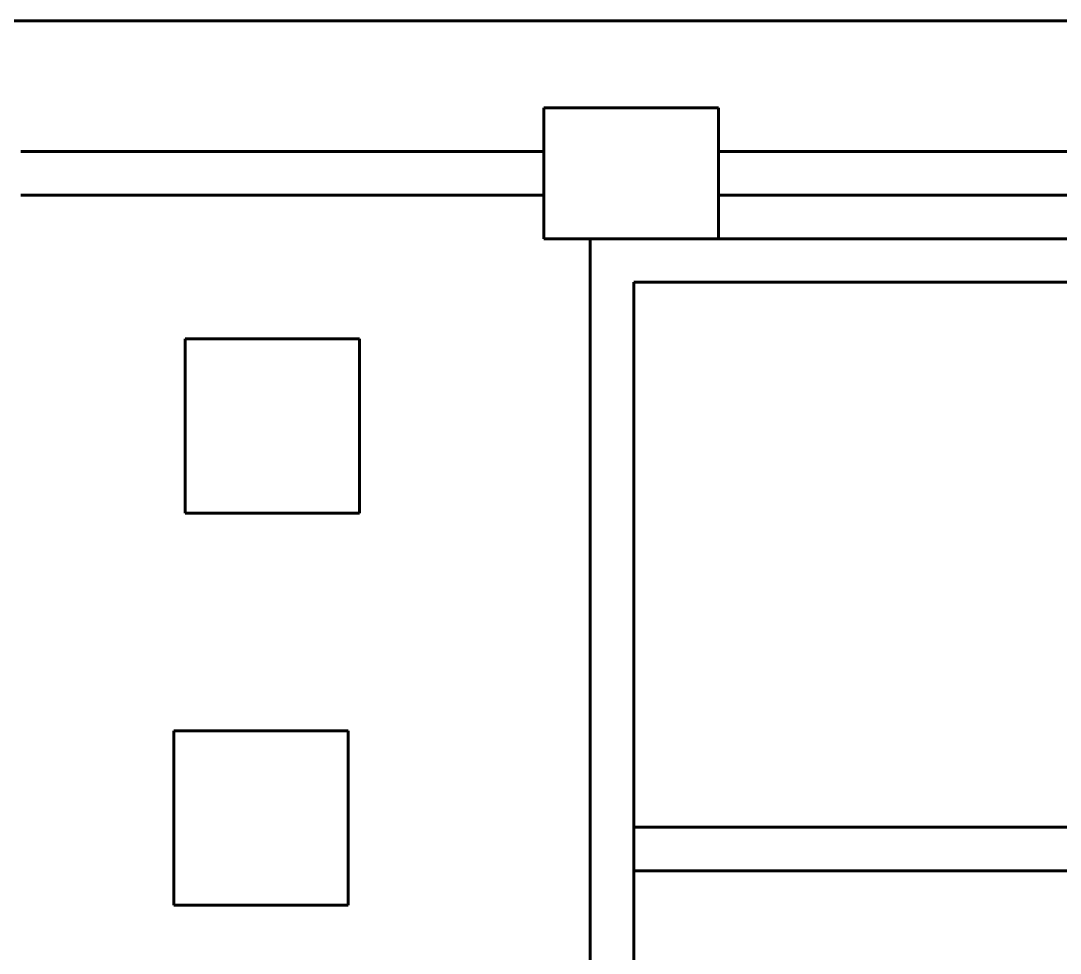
# Model space of a CAD drawing. Extents: x 0 to 297, y 0 to 292.
# Drawn here: x 132.64 to 144.56, y 103.82 to 114.52 of the extents above; entities that cross this region are included whole.
import ezdxf

# ---------------------------------------------------------------- set-up
doc = ezdxf.new("R2010")
doc.units = 0
doc.header["$MEASUREMENT"] = 0
doc.linetypes.add('K5LT_BASIC', pattern=[0])
doc.layers.add('Системный слой', color=7, linetype='Continuous')

# ---------------------------------------------------------------- blocks, each defined once
blk = doc.blocks.new('*U')
at = {"layer": 'Системный слой', "linetype": 'K5LT_BASIC', "lineweight": 60}
for p, q in [((140.642, 113.519), (138.642, 113.519)), ((138.642, 113.519), (138.642, 112.019)), ((140.642, 112.019), (140.642, 113.519)), ((138.642, 112.019), (140.642, 112.019)), ((136.528, 110.871), (134.528, 110.871)), ((134.528, 110.871), (134.528, 108.871)), ((136.528, 108.871), (136.528, 110.871)), ((134.528, 108.871), (136.528, 108.871)), ((136.396, 106.373), (134.396, 106.373)), ((134.396, 106.373), (134.396, 104.373)), ((136.396, 104.373), (136.396, 106.373)), ((134.396, 104.373), (136.396, 104.373))]:
    blk.add_line(p, q, dxfattribs=at)

msp = doc.modelspace()

# ---------------------------------------------------------------- linework, layer by layer
at = {"layer": 'Системный слой', "linetype": 'K5LT_BASIC', "lineweight": 60}
for p, q in [((196.642, 114.519), (114.642, 114.519)), ((138.642, 113.519), (138.642, 112.019)), ((140.642, 113.519), (138.642, 113.519)), ((138.642, 112.019), (138.642, 113.519)), ((138.642, 113.519), (138.642, 112.019)), ((138.642, 113.519), (140.642, 113.519)), ((140.642, 113.519), (140.642, 112.019)), ((140.642, 113.519), (140.642, 112.019)), ((140.642, 113.519), (140.642, 112.019)), ((138.641, 113.019), (132.642, 113.019)), ((146.641, 113.019), (140.642, 113.019)), ((138.642, 112.519), (132.642, 112.519)), ((146.642, 112.519), (140.642, 112.519)), ((138.642, 112.019), (140.642, 112.019)), ((138.642, 112.019), (140.642, 112.019)), ((140.642, 112.019), (138.642, 112.019)), ((138.642, 112.019), (140.642, 112.019)), ((139.892, 112.019), (139.142, 112.019)), ((139.892, 112.019), (139.142, 112.019)), ((154.171, 112.019), (139.171, 112.019)), ((139.171, 112.019), (139.171, 98.019)), ((140.142, 112.019), (140.642, 112.019)), ((146.671, 111.519), (139.671, 111.519)), ((139.671, 111.519), (139.671, 99.516)), ((146.671, 105.269), (139.671, 105.269)), ((146.671, 104.769), (139.671, 104.769))]:
    msp.add_line(p, q, dxfattribs=at)

# ---------------------------------------------------------------- block references
at = {"layer": 'Системный слой'}
msp.add_blockref('*U', (0, 0), dxfattribs=at)
msp.add_blockref('*U', (0, 0), dxfattribs=at)
msp.add_blockref('*U', (0, 0), dxfattribs=at)
msp.add_blockref('*U', (0, 0), dxfattribs=at)
msp.add_blockref('*U', (0, 0), dxfattribs=at)
msp.add_blockref('*U', (0, 0), dxfattribs=at)
msp.add_blockref('*U', (0, 0), dxfattribs=at)
msp.add_blockref('*U', (0, 0), dxfattribs=at)
msp.add_blockref('*U', (0, 0), dxfattribs=at)
msp.add_blockref('*U', (0, 0), dxfattribs=at)
msp.add_blockref('*U', (0, 0), dxfattribs=at)
msp.add_blockref('*U', (0, 0), dxfattribs=at)
msp.add_blockref('*U', (0, 0), dxfattribs=at)
msp.add_blockref('*U', (0, 0), dxfattribs=at)
msp.add_blockref('*U', (0, 0), dxfattribs=at)
msp.add_blockref('*U', (0, 0), dxfattribs=at)
msp.add_blockref('*U', (0, 0), dxfattribs=at)
msp.add_blockref('*U', (0, 0), dxfattribs=at)
msp.add_blockref('*U', (0, 0), dxfattribs=at)
msp.add_blockref('*U', (0, 0), dxfattribs=at)
msp.add_blockref('*U', (0, 0), dxfattribs=at)
msp.add_blockref('*U', (0, 0), dxfattribs=at)
msp.add_blockref('*U', (0, 0), dxfattribs=at)
msp.add_blockref('*U', (0, 0), dxfattribs=at)
msp.add_blockref('*U', (0, 0), dxfattribs=at)
msp.add_blockref('*U', (0, 0), dxfattribs=at)
msp.add_blockref('*U', (0, 0), dxfattribs=at)
msp.add_blockref('*U', (0, 0), dxfattribs=at)
msp.add_blockref('*U', (0, 0), dxfattribs=at)
msp.add_blockref('*U', (0, 0), dxfattribs=at)
msp.add_blockref('*U', (0, 0), dxfattribs=at)
msp.add_blockref('*U', (0, 0), dxfattribs=at)
msp.add_blockref('*U', (0, 0), dxfattribs=at)
msp.add_blockref('*U', (0, 0), dxfattribs=at)
msp.add_blockref('*U', (0, 0), dxfattribs=at)
msp.add_blockref('*U', (0, 0), dxfattribs=at)
msp.add_blockref('*U', (0, 0), dxfattribs=at)
msp.add_blockref('*U', (0, 0), dxfattribs=at)
msp.add_blockref('*U', (0, 0), dxfattribs=at)
msp.add_blockref('*U', (0, 0), dxfattribs=at)
msp.add_blockref('*U', (0, 0), dxfattribs=at)
msp.add_blockref('*U', (0, 0), dxfattribs=at)
msp.add_blockref('*U', (0, 0), dxfattribs=at)
msp.add_blockref('*U', (0, 0), dxfattribs=at)
msp.add_blockref('*U', (0, 0), dxfattribs=at)
msp.add_blockref('*U', (0, 0), dxfattribs=at)
msp.add_blockref('*U', (0, 0), dxfattribs=at)
msp.add_blockref('*U', (0, 0), dxfattribs=at)
msp.add_blockref('*U', (0, 0), dxfattribs=at)
msp.add_blockref('*U', (0, 0), dxfattribs=at)
msp.add_blockref('*U', (0, 0), dxfattribs=at)
msp.add_blockref('*U', (0, 0), dxfattribs=at)
msp.add_blockref('*U', (0, 0), dxfattribs=at)
msp.add_blockref('*U', (0, 0), dxfattribs=at)
msp.add_blockref('*U', (0, 0), dxfattribs=at)
msp.add_blockref('*U', (0, 0), dxfattribs=at)
msp.add_blockref('*U', (0, 0), dxfattribs=at)
msp.add_blockref('*U', (0, 0), dxfattribs=at)
msp.add_blockref('*U', (0, 0), dxfattribs=at)
msp.add_blockref('*U', (0, 0), dxfattribs=at)
msp.add_blockref('*U', (0, 0), dxfattribs=at)
msp.add_blockref('*U', (0, 0), dxfattribs=at)
msp.add_blockref('*U', (0, 0), dxfattribs=at)
msp.add_blockref('*U', (0, 0), dxfattribs=at)
msp.add_blockref('*U', (0, 0), dxfattribs=at)
msp.add_blockref('*U', (0, 0), dxfattribs=at)
msp.add_blockref('*U', (0, 0), dxfattribs=at)
msp.add_blockref('*U', (0, 0), dxfattribs=at)
msp.add_blockref('*U', (0, 0), dxfattribs=at)
msp.add_blockref('*U', (0, 0), dxfattribs=at)
msp.add_blockref('*U', (0, 0), dxfattribs=at)
msp.add_blockref('*U', (0, 0), dxfattribs=at)
msp.add_blockref('*U', (0, 0), dxfattribs=at)
msp.add_blockref('*U', (0, 0), dxfattribs=at)
msp.add_blockref('*U', (0, 0), dxfattribs=at)
msp.add_blockref('*U', (0, 0), dxfattribs=at)
msp.add_blockref('*U', (0, 0), dxfattribs=at)
msp.add_blockref('*U', (0, 0), dxfattribs=at)
msp.add_blockref('*U', (0, 0), dxfattribs=at)
msp.add_blockref('*U', (0, 0), dxfattribs=at)
msp.add_blockref('*U', (0, 0), dxfattribs=at)
msp.add_blockref('*U', (0, 0), dxfattribs=at)
msp.add_blockref('*U', (0, 0), dxfattribs=at)
msp.add_blockref('*U', (0, 0), dxfattribs=at)
msp.add_blockref('*U', (0, 0), dxfattribs=at)
msp.add_blockref('*U', (0, 0), dxfattribs=at)
msp.add_blockref('*U', (0, 0), dxfattribs=at)
msp.add_blockref('*U', (0, 0), dxfattribs=at)
msp.add_blockref('*U', (0, 0), dxfattribs=at)
msp.add_blockref('*U', (0, 0), dxfattribs=at)
msp.add_blockref('*U', (0, 0), dxfattribs=at)
msp.add_blockref('*U', (0, 0), dxfattribs=at)
msp.add_blockref('*U', (0, 0), dxfattribs=at)
msp.add_blockref('*U', (0, 0), dxfattribs=at)
msp.add_blockref('*U', (0, 0), dxfattribs=at)
msp.add_blockref('*U', (0, 0), dxfattribs=at)
msp.add_blockref('*U', (0, 0), dxfattribs=at)
msp.add_blockref('*U', (0, 0), dxfattribs=at)
msp.add_blockref('*U', (0, 0), dxfattribs=at)
msp.add_blockref('*U', (0, 0), dxfattribs=at)
msp.add_blockref('*U', (0, 0), dxfattribs=at)
msp.add_blockref('*U', (0, 0), dxfattribs=at)
msp.add_blockref('*U', (0, 0), dxfattribs=at)
msp.add_blockref('*U', (0, 0), dxfattribs=at)
msp.add_blockref('*U', (0, 0), dxfattribs=at)
msp.add_blockref('*U', (0, 0), dxfattribs=at)
msp.add_blockref('*U', (0, 0), dxfattribs=at)
msp.add_blockref('*U', (0, 0), dxfattribs=at)
msp.add_blockref('*U', (0, 0), dxfattribs=at)
msp.add_blockref('*U', (0, 0), dxfattribs=at)
msp.add_blockref('*U', (0, 0), dxfattribs=at)
msp.add_blockref('*U', (0, 0), dxfattribs=at)
msp.add_blockref('*U', (0, 0), dxfattribs=at)
msp.add_blockref('*U', (0, 0), dxfattribs=at)
msp.add_blockref('*U', (0, 0), dxfattribs=at)
msp.add_blockref('*U', (0, 0), dxfattribs=at)
msp.add_blockref('*U', (0, 0), dxfattribs=at)
msp.add_blockref('*U', (0, 0), dxfattribs=at)
msp.add_blockref('*U', (0, 0), dxfattribs=at)
msp.add_blockref('*U', (0, 0), dxfattribs=at)
msp.add_blockref('*U', (0, 0), dxfattribs=at)
msp.add_blockref('*U', (0, 0), dxfattribs=at)
msp.add_blockref('*U', (0, 0), dxfattribs=at)
msp.add_blockref('*U', (0, 0), dxfattribs=at)
msp.add_blockref('*U', (0, 0), dxfattribs=at)
msp.add_blockref('*U', (0, 0), dxfattribs=at)
msp.add_blockref('*U', (0, 0), dxfattribs=at)
msp.add_blockref('*U', (0, 0), dxfattribs=at)
msp.add_blockref('*U', (0, 0), dxfattribs=at)
msp.add_blockref('*U', (0, 0), dxfattribs=at)
msp.add_blockref('*U', (0, 0), dxfattribs=at)
msp.add_blockref('*U', (0, 0), dxfattribs=at)
msp.add_blockref('*U', (0, 0), dxfattribs=at)
msp.add_blockref('*U', (0, 0), dxfattribs=at)
msp.add_blockref('*U', (0, 0), dxfattribs=at)
msp.add_blockref('*U', (0, 0), dxfattribs=at)
msp.add_blockref('*U', (0, 0), dxfattribs=at)
msp.add_blockref('*U', (0, 0), dxfattribs=at)
msp.add_blockref('*U', (0, 0), dxfattribs=at)
msp.add_blockref('*U', (0, 0), dxfattribs=at)
msp.add_blockref('*U', (0, 0), dxfattribs=at)
msp.add_blockref('*U', (0, 0), dxfattribs=at)
msp.add_blockref('*U', (0, 0), dxfattribs=at)
msp.add_blockref('*U', (0, 0), dxfattribs=at)
msp.add_blockref('*U', (0, 0), dxfattribs=at)
msp.add_blockref('*U', (0, 0), dxfattribs=at)
msp.add_blockref('*U', (0, 0), dxfattribs=at)
msp.add_blockref('*U', (0, 0), dxfattribs=at)
msp.add_blockref('*U', (0, 0), dxfattribs=at)
msp.add_blockref('*U', (0, 0), dxfattribs=at)
msp.add_blockref('*U', (0, 0), dxfattribs=at)
msp.add_blockref('*U', (0, 0), dxfattribs=at)
msp.add_blockref('*U', (0, 0), dxfattribs=at)
msp.add_blockref('*U', (0, 0), dxfattribs=at)
msp.add_blockref('*U', (0, 0), dxfattribs=at)
msp.add_blockref('*U', (0, 0), dxfattribs=at)
msp.add_blockref('*U', (0, 0), dxfattribs=at)
msp.add_blockref('*U', (0, 0), dxfattribs=at)
msp.add_blockref('*U', (0, 0), dxfattribs=at)
msp.add_blockref('*U', (0, 0), dxfattribs=at)
msp.add_blockref('*U', (0, 0), dxfattribs=at)
msp.add_blockref('*U', (0, 0), dxfattribs=at)
msp.add_blockref('*U', (0, 0), dxfattribs=at)
msp.add_blockref('*U', (0, 0), dxfattribs=at)
msp.add_blockref('*U', (0, 0), dxfattribs=at)
msp.add_blockref('*U', (0, 0), dxfattribs=at)
msp.add_blockref('*U', (0, 0), dxfattribs=at)
msp.add_blockref('*U', (0, 0), dxfattribs=at)
msp.add_blockref('*U', (0, 0), dxfattribs=at)
msp.add_blockref('*U', (0, 0), dxfattribs=at)
msp.add_blockref('*U', (0, 0), dxfattribs=at)
msp.add_blockref('*U', (0, 0), dxfattribs=at)
msp.add_blockref('*U', (0, 0), dxfattribs=at)
msp.add_blockref('*U', (0, 0), dxfattribs=at)
msp.add_blockref('*U', (0, 0), dxfattribs=at)
msp.add_blockref('*U', (0, 0), dxfattribs=at)
msp.add_blockref('*U', (0, 0), dxfattribs=at)
msp.add_blockref('*U', (0, 0), dxfattribs=at)
msp.add_blockref('*U', (0, 0), dxfattribs=at)
msp.add_blockref('*U', (0, 0), dxfattribs=at)
msp.add_blockref('*U', (0, 0), dxfattribs=at)
msp.add_blockref('*U', (0, 0), dxfattribs=at)
msp.add_blockref('*U', (0, 0), dxfattribs=at)
msp.add_blockref('*U', (0, 0), dxfattribs=at)
msp.add_blockref('*U', (0, 0), dxfattribs=at)
msp.add_blockref('*U', (0, 0), dxfattribs=at)
msp.add_blockref('*U', (0, 0), dxfattribs=at)
msp.add_blockref('*U', (0, 0), dxfattribs=at)
msp.add_blockref('*U', (0, 0), dxfattribs=at)
msp.add_blockref('*U', (0, 0), dxfattribs=at)
msp.add_blockref('*U', (0, 0), dxfattribs=at)
msp.add_blockref('*U', (0, 0), dxfattribs=at)
msp.add_blockref('*U', (0, 0), dxfattribs=at)
msp.add_blockref('*U', (0, 0), dxfattribs=at)
msp.add_blockref('*U', (0, 0), dxfattribs=at)
msp.add_blockref('*U', (0, 0), dxfattribs=at)
msp.add_blockref('*U', (0, 0), dxfattribs=at)
msp.add_blockref('*U', (0, 0), dxfattribs=at)
msp.add_blockref('*U', (0, 0), dxfattribs=at)
msp.add_blockref('*U', (0, 0), dxfattribs=at)
msp.add_blockref('*U', (0, 0), dxfattribs=at)
msp.add_blockref('*U', (0, 0), dxfattribs=at)
msp.add_blockref('*U', (0, 0), dxfattribs=at)
msp.add_blockref('*U', (0, 0), dxfattribs=at)
msp.add_blockref('*U', (0, 0), dxfattribs=at)
msp.add_blockref('*U', (0, 0), dxfattribs=at)
msp.add_blockref('*U', (0, 0), dxfattribs=at)
msp.add_blockref('*U', (0, 0), dxfattribs=at)
msp.add_blockref('*U', (0, 0), dxfattribs=at)
msp.add_blockref('*U', (0, 0), dxfattribs=at)
msp.add_blockref('*U', (0, 0), dxfattribs=at)
msp.add_blockref('*U', (0, 0), dxfattribs=at)
msp.add_blockref('*U', (0, 0), dxfattribs=at)
msp.add_blockref('*U', (0, 0), dxfattribs=at)
msp.add_blockref('*U', (0, 0), dxfattribs=at)
msp.add_blockref('*U', (0, 0), dxfattribs=at)
msp.add_blockref('*U', (0, 0), dxfattribs=at)
msp.add_blockref('*U', (0, 0), dxfattribs=at)
msp.add_blockref('*U', (0, 0), dxfattribs=at)
msp.add_blockref('*U', (0, 0), dxfattribs=at)
msp.add_blockref('*U', (0, 0), dxfattribs=at)
msp.add_blockref('*U', (0, 0), dxfattribs=at)
msp.add_blockref('*U', (0, 0), dxfattribs=at)
msp.add_blockref('*U', (0, 0), dxfattribs=at)
msp.add_blockref('*U', (0, 0), dxfattribs=at)
msp.add_blockref('*U', (0, 0), dxfattribs=at)
msp.add_blockref('*U', (0, 0), dxfattribs=at)
msp.add_blockref('*U', (0, 0), dxfattribs=at)
msp.add_blockref('*U', (0, 0), dxfattribs=at)
msp.add_blockref('*U', (0, 0), dxfattribs=at)
msp.add_blockref('*U', (0, 0), dxfattribs=at)
msp.add_blockref('*U', (0, 0), dxfattribs=at)
msp.add_blockref('*U', (0, 0), dxfattribs=at)
msp.add_blockref('*U', (0, 0), dxfattribs=at)
msp.add_blockref('*U', (0, 0), dxfattribs=at)
msp.add_blockref('*U', (0, 0), dxfattribs=at)
msp.add_blockref('*U', (0, 0), dxfattribs=at)
msp.add_blockref('*U', (0, 0), dxfattribs=at)
msp.add_blockref('*U', (0, 0), dxfattribs=at)
msp.add_blockref('*U', (0, 0), dxfattribs=at)
msp.add_blockref('*U', (0, 0), dxfattribs=at)
msp.add_blockref('*U', (0, 0), dxfattribs=at)
msp.add_blockref('*U', (0, 0), dxfattribs=at)
msp.add_blockref('*U', (0, 0), dxfattribs=at)
msp.add_blockref('*U', (0, 0), dxfattribs=at)
msp.add_blockref('*U', (0, 0), dxfattribs=at)
msp.add_blockref('*U', (0, 0), dxfattribs=at)
msp.add_blockref('*U', (0, 0), dxfattribs=at)
msp.add_blockref('*U', (0, 0), dxfattribs=at)
msp.add_blockref('*U', (0, 0), dxfattribs=at)
msp.add_blockref('*U', (0, 0), dxfattribs=at)
msp.add_blockref('*U', (0, 0), dxfattribs=at)
msp.add_blockref('*U', (0, 0), dxfattribs=at)
msp.add_blockref('*U', (0, 0), dxfattribs=at)
msp.add_blockref('*U', (0, 0), dxfattribs=at)
msp.add_blockref('*U', (0, 0), dxfattribs=at)
msp.add_blockref('*U', (0, 0), dxfattribs=at)
msp.add_blockref('*U', (0, 0), dxfattribs=at)
msp.add_blockref('*U', (0, 0), dxfattribs=at)
msp.add_blockref('*U', (0, 0), dxfattribs=at)
msp.add_blockref('*U', (0, 0), dxfattribs=at)
msp.add_blockref('*U', (0, 0), dxfattribs=at)
msp.add_blockref('*U', (0, 0), dxfattribs=at)
msp.add_blockref('*U', (0, 0), dxfattribs=at)
msp.add_blockref('*U', (0, 0), dxfattribs=at)
msp.add_blockref('*U', (0, 0), dxfattribs=at)
msp.add_blockref('*U', (0, 0), dxfattribs=at)
msp.add_blockref('*U', (0, 0), dxfattribs=at)
msp.add_blockref('*U', (0, 0), dxfattribs=at)
msp.add_blockref('*U', (0, 0), dxfattribs=at)
msp.add_blockref('*U', (0, 0), dxfattribs=at)
msp.add_blockref('*U', (0, 0), dxfattribs=at)
msp.add_blockref('*U', (0, 0), dxfattribs=at)
msp.add_blockref('*U', (0, 0), dxfattribs=at)
msp.add_blockref('*U', (0, 0), dxfattribs=at)
msp.add_blockref('*U', (0, 0), dxfattribs=at)
msp.add_blockref('*U', (0, 0), dxfattribs=at)
msp.add_blockref('*U', (0, 0), dxfattribs=at)
msp.add_blockref('*U', (0, 0), dxfattribs=at)
msp.add_blockref('*U', (0, 0), dxfattribs=at)
msp.add_blockref('*U', (0, 0), dxfattribs=at)
msp.add_blockref('*U', (0, 0), dxfattribs=at)
msp.add_blockref('*U', (0, 0), dxfattribs=at)
msp.add_blockref('*U', (0, 0), dxfattribs=at)
msp.add_blockref('*U', (0, 0), dxfattribs=at)
msp.add_blockref('*U', (0, 0), dxfattribs=at)
msp.add_blockref('*U', (0, 0), dxfattribs=at)
msp.add_blockref('*U', (0, 0), dxfattribs=at)
msp.add_blockref('*U', (0, 0), dxfattribs=at)
msp.add_blockref('*U', (0, 0), dxfattribs=at)
msp.add_blockref('*U', (0, 0), dxfattribs=at)
msp.add_blockref('*U', (0, 0), dxfattribs=at)
msp.add_blockref('*U', (0, 0), dxfattribs=at)
msp.add_blockref('*U', (0, 0), dxfattribs=at)
msp.add_blockref('*U', (0, 0), dxfattribs=at)
msp.add_blockref('*U', (0, 0), dxfattribs=at)
msp.add_blockref('*U', (0, 0), dxfattribs=at)
msp.add_blockref('*U', (0, 0), dxfattribs=at)
msp.add_blockref('*U', (0, 0), dxfattribs=at)
msp.add_blockref('*U', (0, 0), dxfattribs=at)
msp.add_blockref('*U', (0, 0), dxfattribs=at)
msp.add_blockref('*U', (0, 0), dxfattribs=at)
msp.add_blockref('*U', (0, 0), dxfattribs=at)
msp.add_blockref('*U', (0, 0), dxfattribs=at)
msp.add_blockref('*U', (0, 0), dxfattribs=at)
msp.add_blockref('*U', (0, 0), dxfattribs=at)
msp.add_blockref('*U', (0, 0), dxfattribs=at)
msp.add_blockref('*U', (0, 0), dxfattribs=at)
msp.add_blockref('*U', (0, 0), dxfattribs=at)
msp.add_blockref('*U', (0, 0), dxfattribs=at)
msp.add_blockref('*U', (0, 0), dxfattribs=at)
msp.add_blockref('*U', (0, 0), dxfattribs=at)
msp.add_blockref('*U', (0, 0), dxfattribs=at)
msp.add_blockref('*U', (0, 0), dxfattribs=at)
msp.add_blockref('*U', (0, 0), dxfattribs=at)
msp.add_blockref('*U', (0, 0), dxfattribs=at)
msp.add_blockref('*U', (0, 0), dxfattribs=at)
msp.add_blockref('*U', (0, 0), dxfattribs=at)
msp.add_blockref('*U', (0, 0), dxfattribs=at)
msp.add_blockref('*U', (0, 0), dxfattribs=at)
msp.add_blockref('*U', (0, 0), dxfattribs=at)
msp.add_blockref('*U', (0, 0), dxfattribs=at)
msp.add_blockref('*U', (0, 0), dxfattribs=at)
msp.add_blockref('*U', (0, 0), dxfattribs=at)
msp.add_blockref('*U', (0, 0), dxfattribs=at)
msp.add_blockref('*U', (0, 0), dxfattribs=at)
msp.add_blockref('*U', (0, 0), dxfattribs=at)
msp.add_blockref('*U', (0, 0), dxfattribs=at)
msp.add_blockref('*U', (0, 0), dxfattribs=at)
msp.add_blockref('*U', (0, 0), dxfattribs=at)
msp.add_blockref('*U', (0, 0), dxfattribs=at)
msp.add_blockref('*U', (0, 0), dxfattribs=at)
msp.add_blockref('*U', (0, 0), dxfattribs=at)
msp.add_blockref('*U', (0, 0), dxfattribs=at)
msp.add_blockref('*U', (0, 0), dxfattribs=at)
msp.add_blockref('*U', (0, 0), dxfattribs=at)
msp.add_blockref('*U', (0, 0), dxfattribs=at)
msp.add_blockref('*U', (0, 0), dxfattribs=at)
msp.add_blockref('*U', (0, 0), dxfattribs=at)
msp.add_blockref('*U', (0, 0), dxfattribs=at)
msp.add_blockref('*U', (0, 0), dxfattribs=at)
msp.add_blockref('*U', (0, 0), dxfattribs=at)
msp.add_blockref('*U', (0, 0), dxfattribs=at)
msp.add_blockref('*U', (0, 0), dxfattribs=at)
msp.add_blockref('*U', (0, 0), dxfattribs=at)
msp.add_blockref('*U', (0, 0), dxfattribs=at)
msp.add_blockref('*U', (0, 0), dxfattribs=at)
msp.add_blockref('*U', (0, 0), dxfattribs=at)
msp.add_blockref('*U', (0, 0), dxfattribs=at)
msp.add_blockref('*U', (0, 0), dxfattribs=at)
msp.add_blockref('*U', (0, 0), dxfattribs=at)
msp.add_blockref('*U', (0, 0), dxfattribs=at)
msp.add_blockref('*U', (0, 0), dxfattribs=at)
msp.add_blockref('*U', (0, 0), dxfattribs=at)
msp.add_blockref('*U', (0, 0), dxfattribs=at)
msp.add_blockref('*U', (0, 0), dxfattribs=at)
msp.add_blockref('*U', (0, 0), dxfattribs=at)
msp.add_blockref('*U', (0, 0), dxfattribs=at)
msp.add_blockref('*U', (0, 0), dxfattribs=at)
msp.add_blockref('*U', (0, 0), dxfattribs=at)
msp.add_blockref('*U', (0, 0), dxfattribs=at)
msp.add_blockref('*U', (0, 0), dxfattribs=at)
msp.add_blockref('*U', (0, 0), dxfattribs=at)
msp.add_blockref('*U', (0, 0), dxfattribs=at)

doc.saveas('drawing.dxf')
